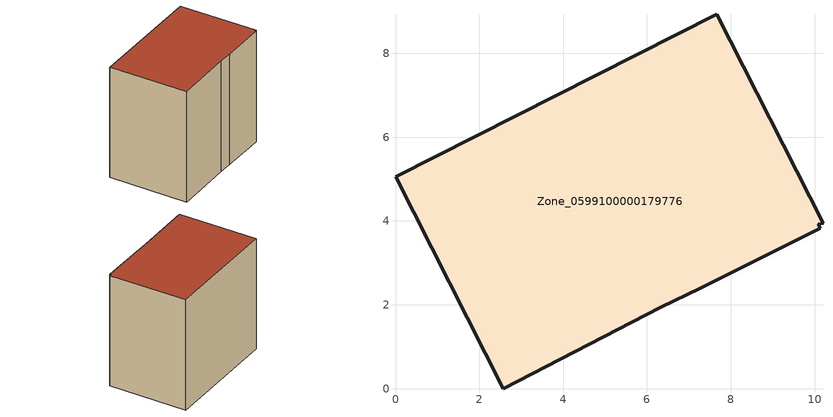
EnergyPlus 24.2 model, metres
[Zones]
Zone_0599100000179776
 floor ground (C_G): 0,5.06 7.66,8.93 10.2,3.94 10.08,3.92 10.13,3.83 7.27,2.39 6.32,1.94 2.57,0 z3.12
 wall outside (C_F): 7.66,8.93 0,5.06 2.57,0 6.32,1.94 7.27,2.39 10.13,3.83 10.08,3.92 10.2,3.94 7.66,8.93 z3.12:11.31
 roof outside (C_R): 10.13,3.83 10.08,3.92 10.2,3.94 7.66,8.93 0,5.06 2.57,0 6.32,1.94 7.27,2.39 z11.31
[BUILDING]
Pand.0599100000179776: North Axis=0; Terrain=City; Loads Convergence Tolerance Value=0.04; Temperature Convergence Tolerance Value=0.4; Solar Distribution=FullExterior; Maximum Number of Warmup Days=25; Minimum Number of Warmup Days=1
[Site:Location]
Rotterdam.The.Hague.AP_ZH_NLD Design_Conditions: Latitude=51.96; Longitude=4.45; Time Zone=1; Elevation=-4.5
[SITE:GROUNDTEMPERATURE:BUILDINGSURFACE]
18, 18, 18, 18, 18, 18, 18, 18, 18, 18, 18, 18
[MATERIAL] Thermal Absorptance=0.9; Solar Absorptance=0.7; Visible Absorptance=0.7
Name | Roughness | Thickness | Conductivity | Density | Specific Heat
G.TC.1975-1991 | MediumSmooth | 0.15 | 0.288461 | 540 | 1210
F.TC.1975-1991 | Rough | 0.3 | 0.230769 | 1920 | 840
R.TC.1975-1991 | MediumRough | 0.2 | 0.153846 | 1500 | 1000
[CONSTRUCTION]
C_G: G.TC.1975-1991
C_F: F.TC.1975-1991
C_R: R.TC.1975-1991
[ZONE]
Zone_0599100000179776: Type=1; Multiplier=1; Ceiling Height=Autocalculate; Volume=Autocalculate; Floor Area=autocalculate; Part of Total Floor Area=Yes
[ZONEINFILTRATION:DESIGNFLOWRATE]
Infil_Zone_0599100000179776: Zone or ZoneList or Space or SpaceList=Zone_0599100000179776; Schedule=AlwaysOn; Design Flow Rate Calculation Method=Flow/Area; Flow Rate per Floor Area=0.003; Constant Term Coefficient=1; Temperature Term Coefficient=0; Velocity Term Coefficient=0; Velocity Squared Term Coefficient=0
[HVACTEMPLATE:ZONE:IDEALLOADSAIRSYSTEM]
Zone_0599100000179776: Maximum Heating Supply Air Temperature=50; Minimum Cooling Supply Air Temperature=13; Maximum Heating Supply Air Humidity Ratio=0.0156; Minimum Cooling Supply Air Humidity Ratio=0.0077; Heating Limit=NoLimit; Cooling Limit=NoLimit; Dehumidification Control Type=ConstantSensibleHeatRatio; Cooling Sensible Heat Ratio=0.7; Dehumidification Setpoint=60; Humidification Control Type=None; Humidification Setpoint=30; Outdoor Air Method=None; Outdoor Air Flow Rate per Person=0.00944; Outdoor Air Flow Rate per Zone Floor Area=0; Outdoor Air Flow Rate per Zone=0; Demand Controlled Ventilation Type=None; Outdoor Air Economizer Type=NoEconomizer; Heat Recovery Type=None; Sensible Heat Recovery Effectiveness=0.7; Latent Heat Recovery Effectiveness=0.65
[ZONECONTROL:THERMOSTAT]
ThermostatControl_Zone_0599100000179776: Zone or ZoneList=Zone_0599100000179776; Control Type Schedule=DualSetpointControlType; Control 1=Thermostat_Zone_0599100000179776; Temperature Difference Between Cutout And Setpoint=0
[THERMOSTATSETPOINT:DUALSETPOINT]
Thermostat_Zone_0599100000179776: Heating Setpoint Temperature Schedule=HeatingSetpoint_Zone_0599100000179776; Cooling Setpoint Temperature Schedule=CoolingSetpoint_Zone_0599100000179776
[SCHEDULE:COMPACT]
HeatingSetpoint_Zone_0599100000179776: Through: 12/31, For: AllDays, Until: 24:00, 21
CoolingSetpoint_Zone_0599100000179776: Through: 12/31, For: AllDays, Until: 24:00, 24
DualSetpointControlType: Through: 12/31, For: AllDays, Until: 24:00, 4
AlwaysOn: Through: 12/31, For: AllDays, Until: 24:00, 1
